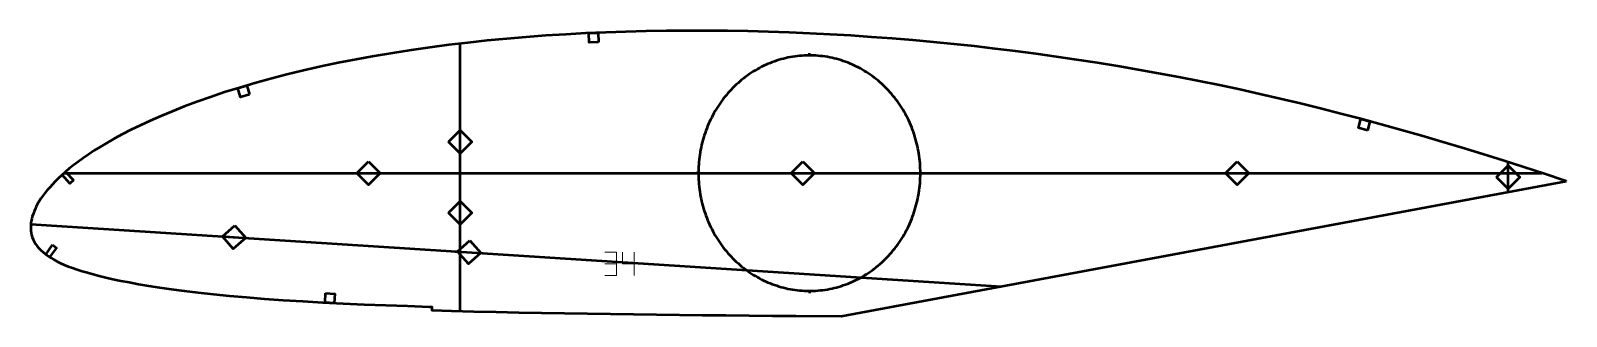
# Model space of a CAD drawing. Header units: metres. Extents: x 9 to 669, y 139 to 261.
import ezdxf

# ---------------------------------------------------------------- set-up
doc = ezdxf.new("R2010")
doc.units = ezdxf.units.M
doc.layers.add('Layer', color=1, linetype='Continuous', lineweight=50)
doc.layers.add('NumLabel', color=1, linetype='Continuous', lineweight=15)

msp = doc.modelspace()

# ---------------------------------------------------------------- linework, layer by layer
at = {"layer": 'Layer', "color": 7}
for p, q in [((193.7, 140.76), (193.7, 255.62)), ((193.7, 207.47), (193.7, 219.47)), ((643.7, 191.86), (643.7, 204.69)), ((23.61, 200), (658.15, 200)), ((148.42, 200), (160.42, 200)), ((334.88, 200), (346.88, 200)), ((521.35, 200), (533.35, 200)), ((643.7, 192.27), (643.7, 204.27)), ((193.7, 176.91), (193.7, 188.91)), ((9.41, 178.13), (426.13, 151.33)), ((90.66, 172.91), (102.64, 172.14)), ((191.6, 166.42), (203.57, 165.65))]:
    msp.add_line(p, q, dxfattribs=at)
at = {"layer": 'Layer'}
for p, q in [((343.7, 250.57), (343.7, 251.57)), ((296.04, 200), (295.04, 200)), ((391.35, 200), (392.35, 200)), ((343.7, 149.43), (343.7, 148.43))]:
    msp.add_line(p, q, dxfattribs=at)
for points in [[(668.67, 196.51), (668.67, 196.51), (668.18, 196.67), (659.27, 199.64), (650.4, 202.53), (641.57, 205.37), (632.78, 208.13), (624.03, 210.83), (615.29, 213.46), (606.58, 216.02), (597.88, 218.5), (589.2, 220.92), (580.52, 223.27), (571.84, 225.54), (563.17, 227.75), (554.49, 229.89), (545.81, 231.95), (537.13, 233.95), (528.43, 235.87), (519.73, 237.73), (511.03, 239.51), (502.31, 241.22), (493.58, 242.87), (484.84, 244.44), (476.1, 245.94), (467.34, 247.38), (458.58, 248.74), (449.81, 250.03), (441.03, 251.25), (432.23, 252.39), (423.43, 253.47), (414.6, 254.48), (405.77, 255.41), (396.93, 256.28), (388.08, 257.08), (379.22, 257.81), (370.36, 258.47), (361.51, 259.06), (352.65, 259.58), (343.8, 260.02), (334.96, 260.4), (326.13, 260.71), (317.32, 260.94), (308.52, 261.1), (299.74, 261.18), (290.99, 261.19), (282.26, 261.12), (273.56, 260.98), (264.89, 260.75), (256.25, 260.45), (247.66, 260.07), (239.1, 259.6), (230.59, 259.06), (222.13, 258.43), (213.72, 257.71), (205.37, 256.91), (197.09, 256.03), (188.88, 255.05), (180.74, 253.99), (172.68, 252.84), (164.71, 251.6), (156.84, 250.27), (149.07, 248.85), (141.42, 247.34), (133.9, 245.76), (126.54, 244.09), (119.34, 242.34), (112.33, 240.53), (105.52, 238.65), (98.93, 236.71), (92.59, 234.72), (86.51, 232.7), (80.72, 230.65), (75.22, 228.59), (70.03, 226.54), (65.15, 224.5), (60.59, 222.49), (56.33, 220.51), (52.38, 218.58), (48.71, 216.69), (45.32, 214.86), (42.18, 213.07), (39.27, 211.35), (36.59, 209.67), (34.11, 208.04), (31.82, 206.46), (29.69, 204.93), (27.73, 203.43), (25.92, 201.98), (24.24, 200.56), (22.69, 199.17), (21.25, 197.8), (19.91, 196.46), (18.66, 195.15), (17.5, 193.88), (16.42, 192.65), (15.42, 191.45), (14.52, 190.28), (13.71, 189.12), (12.97, 187.98), (12.32, 186.84), (11.74, 185.7), (11.22, 184.59), (10.76, 183.49), (10.36, 182.42), (10.03, 181.37), (9.76, 180.34), (9.56, 179.34), (9.43, 178.34), (9.35, 177.29), (9.34, 176.39), (9.39, 175.41), (9.51, 174.43), (9.7, 173.45), (9.99, 172.49), (10.37, 171.53), (10.85, 170.58), (11.42, 169.63), (12.09, 168.71), (12.85, 167.8), (13.69, 166.92), (14.62, 166.06), (15.64, 165.23), (16.76, 164.42), (17.97, 163.64), (19.28, 162.87), (20.68, 162.12), (22.17, 161.39), (23.77, 160.67), (25.48, 159.97), (27.32, 159.29), (29.29, 158.61), (31.4, 157.93), (33.67, 157.26), (36.1, 156.58), (38.73, 155.9), (41.57, 155.21), (44.64, 154.52), (47.98, 153.82), (51.61, 153.11), (55.56, 152.39), (59.88, 151.66), (64.58, 150.93), (69.71, 150.2), (75.27, 149.46), (81.29, 148.74), (87.77, 148.04), (94.69, 147.35), (102.03, 146.7), (109.74, 146.08), (117.8, 145.5), (126.14, 144.97), (134.74, 144.48), (143.56, 144.04), (152.57, 143.63), (161.75, 143.28), (171.09, 142.96), (180.56, 142.65), (181.56, 142.62), (181.52, 141.12), (190.07, 140.86), (199.64, 140.6), (209.25, 140.37), (218.93, 140.18), (228.7, 140.01), (238.53, 139.85), (248.41, 139.69), (258.28, 139.52), (268.14, 139.37), (278, 139.25), (287.9, 139.14), (297.85, 139.05), (307.84, 138.96), (317.84, 138.87), (327.86, 138.78), (337.87, 138.69), (357.34, 138.52), (668.67, 196.51)], [(391.35, 200), (391.34, 201.06), (391.31, 202.12), (391.26, 203.19), (391.18, 204.25), (391.09, 205.3), (390.97, 206.36), (390.84, 207.41), (390.68, 208.46), (390.5, 209.51), (390.3, 210.55), (390.08, 211.59), (389.84, 212.62), (389.58, 213.64), (389.3, 214.66), (389, 215.68), (388.68, 216.68), (388.34, 217.68), (387.98, 218.68), (387.6, 219.66), (387.2, 220.63), (386.79, 221.6), (386.35, 222.56), (385.89, 223.5), (385.42, 224.44), (384.93, 225.36), (384.41, 226.28), (383.88, 227.18), (383.34, 228.07), (382.77, 228.95), (382.19, 229.81), (381.59, 230.66), (380.98, 231.5), (380.35, 232.33), (379.7, 233.14), (379.03, 233.93), (378.35, 234.71), (377.66, 235.48), (376.95, 236.23), (376.22, 236.96), (375.48, 237.68), (374.73, 238.38), (373.96, 239.06), (373.18, 239.73), (372.39, 240.38), (371.59, 241.01), (370.77, 241.62), (369.94, 242.21), (369.1, 242.79), (368.24, 243.35), (367.38, 243.88), (366.5, 244.4), (365.62, 244.9), (364.73, 245.38), (363.82, 245.84), (362.91, 246.28), (361.99, 246.7), (361.06, 247.09), (360.13, 247.47), (359.18, 247.83), (358.23, 248.16), (357.27, 248.48), (356.31, 248.77), (355.34, 249.04), (354.37, 249.29), (353.39, 249.51), (352.41, 249.72), (351.42, 249.9), (350.43, 250.06), (349.44, 250.2), (348.44, 250.32), (347.45, 250.41), (346.45, 250.49), (345.45, 250.54), (344.45, 250.57), (343.44, 250.57), (342.44, 250.55), (341.44, 250.51), (340.44, 250.45), (339.44, 250.37), (338.45, 250.26), (337.45, 250.14), (336.46, 249.99), (335.47, 249.81), (334.49, 249.62), (333.51, 249.4), (332.53, 249.16), (331.56, 248.91), (330.6, 248.62), (329.64, 248.32), (328.68, 248), (327.74, 247.65), (326.8, 247.29), (325.86, 246.9), (324.94, 246.49), (324.02, 246.06), (323.11, 245.61), (322.22, 245.14), (321.33, 244.65), (320.45, 244.15), (319.58, 243.62), (318.72, 243.07), (317.87, 242.5), (317.04, 241.92), (316.21, 241.32), (315.4, 240.69), (314.6, 240.05), (313.81, 239.4), (313.04, 238.72), (312.28, 238.03), (311.53, 237.32), (310.8, 236.59), (310.09, 235.85), (309.38, 235.1), (308.7, 234.32), (308.02, 233.54), (307.37, 232.73), (306.73, 231.92), (306.1, 231.08), (305.5, 230.24), (304.91, 229.38), (304.33, 228.51), (303.78, 227.62), (303.24, 226.73), (302.72, 225.82), (302.22, 224.9), (301.73, 223.97), (301.27, 223.03), (300.82, 222.08), (300.39, 221.12), (299.98, 220.15), (299.59, 219.17), (299.22, 218.18), (298.87, 217.19), (298.54, 216.18), (298.23, 215.17), (297.94, 214.15), (297.67, 213.13), (297.42, 212.1), (297.19, 211.07), (296.99, 210.03), (296.8, 208.99), (296.63, 207.94), (296.48, 206.89), (296.36, 205.83), (296.25, 204.78), (296.17, 203.72), (296.1, 202.66), (296.06, 201.59), (296.04, 200.53), (296.04, 199.47), (296.06, 198.41), (296.1, 197.34), (296.17, 196.28), (296.25, 195.22), (296.36, 194.17), (296.48, 193.11), (296.63, 192.06), (296.8, 191.01), (296.99, 189.97), (297.19, 188.93), (297.42, 187.9), (297.67, 186.87), (297.94, 185.85), (298.23, 184.83), (298.54, 183.82), (298.87, 182.81), (299.22, 181.82), (299.59, 180.83), (299.98, 179.85), (300.39, 178.88), (300.82, 177.92), (301.27, 176.97), (301.73, 176.03), (302.22, 175.1), (302.72, 174.18), (303.24, 173.27), (303.78, 172.38), (304.33, 171.49), (304.91, 170.62), (305.5, 169.76), (306.1, 168.92), (306.73, 168.08), (307.37, 167.27), (308.02, 166.46), (308.7, 165.68), (309.38, 164.9), (310.09, 164.15), (310.8, 163.41), (311.53, 162.68), (312.28, 161.97), (313.04, 161.28), (313.81, 160.6), (314.6, 159.95), (315.4, 159.31), (316.21, 158.68), (317.04, 158.08), (317.87, 157.5), (318.72, 156.93), (319.58, 156.38), (320.45, 155.85), (321.33, 155.35), (322.22, 154.86), (323.11, 154.39), (324.02, 153.94), (324.94, 153.51), (325.86, 153.1), (326.8, 152.71), (327.74, 152.35), (328.68, 152), (329.64, 151.68), (330.6, 151.38), (331.56, 151.09), (332.53, 150.84), (333.51, 150.6), (334.49, 150.38), (335.47, 150.19), (336.46, 150.01), (337.45, 149.86), (338.45, 149.74), (339.44, 149.63), (340.44, 149.55), (341.44, 149.49), (342.44, 149.45), (343.44, 149.43), (344.45, 149.43), (345.45, 149.46), (346.45, 149.51), (347.45, 149.59), (348.44, 149.68), (349.44, 149.8), (350.43, 149.94), (351.42, 150.1), (352.41, 150.28), (353.39, 150.49), (354.37, 150.71), (355.34, 150.96), (356.31, 151.23), (357.27, 151.52), (358.23, 151.84), (359.18, 152.17), (360.13, 152.53), (361.06, 152.91), (361.99, 153.3), (362.91, 153.72), (363.82, 154.16), (364.73, 154.62), (365.62, 155.1), (366.5, 155.6), (367.38, 156.12), (368.24, 156.65), (369.1, 157.21), (369.94, 157.79), (370.77, 158.38), (371.59, 158.99), (372.39, 159.62), (373.18, 160.27), (373.96, 160.94), (374.73, 161.62), (375.48, 162.32), (376.22, 163.04), (376.95, 163.77), (377.66, 164.52), (378.35, 165.29), (379.03, 166.07), (379.7, 166.86), (380.35, 167.67), (380.98, 168.5), (381.59, 169.34), (382.19, 170.19), (382.77, 171.05), (383.34, 171.93), (383.88, 172.82), (384.41, 173.72), (384.93, 174.64), (385.42, 175.56), (385.89, 176.5), (386.35, 177.44), (386.79, 178.4), (387.2, 179.37), (387.6, 180.34), (387.98, 181.32), (388.34, 182.32), (388.68, 183.32), (389, 184.32), (389.3, 185.34), (389.58, 186.36), (389.84, 187.38), (390.08, 188.41), (390.3, 189.45), (390.5, 190.49), (390.68, 191.54), (390.84, 192.59), (390.97, 193.64), (391.09, 194.7), (391.18, 195.75), (391.26, 196.81), (391.31, 197.88), (391.34, 198.94), (391.35, 200)]]:
    msp.add_lwpolyline(points, close=True, dxfattribs=at)
for points in [[(253.11, 256.31), (249.12, 256.13), (248.94, 260.12), (252.93, 260.3), (253.11, 256.31)], [(103.26, 233.81), (99.42, 232.68), (98.29, 236.52), (102.13, 237.65), (103.26, 233.81)], [(188.7, 213.47), (193.7, 218.47), (198.7, 213.47), (193.7, 208.47), (188.7, 213.47)], [(583.34, 218.36), (579.47, 219.41), (580.52, 223.27), (584.38, 222.22), (583.34, 218.36)], [(154.42, 205), (159.42, 200), (154.42, 195), (149.42, 200), (154.42, 205)], [(340.88, 205), (345.88, 200), (340.88, 195), (335.88, 200), (340.88, 205)], [(527.35, 205), (532.35, 200), (527.35, 195), (522.35, 200), (527.35, 205)], [(27.67, 196.92), (26.18, 195.58), (22.84, 199.3), (24.33, 200.64), (27.67, 196.92)], [(638.7, 198.27), (643.7, 203.27), (648.7, 198.27), (643.7, 193.27), (638.7, 198.27)], [(188.7, 182.91), (193.7, 187.91), (198.7, 182.91), (193.7, 177.91), (188.7, 182.91)], [(96.97, 177.51), (101.64, 172.2), (96.33, 167.53), (91.66, 172.84), (96.97, 177.51)], [(18.73, 169.16), (20.36, 167.99), (17.44, 163.93), (15.81, 165.1), (18.73, 169.16)], [(197.9, 171.02), (202.57, 165.71), (197.26, 161.04), (192.59, 166.35), (197.9, 171.02)], [(135.91, 148.43), (139.9, 148.22), (139.7, 144.23), (135.71, 144.43), (135.91, 148.43)]]:
    msp.add_lwpolyline(points, dxfattribs=at)
at = {"layer": 'NumLabel', "color": 1}
for points in [[(255.88, 166.09), (260.88, 166.09), (260.88, 161.09), (255.88, 161.09), (260.88, 161.09), (260.88, 156.09), (255.88, 156.09)], [(263.38, 166.09), (263.38, 161.09), (268.38, 161.09), (268.38, 166.09), (268.38, 156.09)]]:
    msp.add_lwpolyline(points, dxfattribs=at)

doc.saveas('drawing.dxf')
